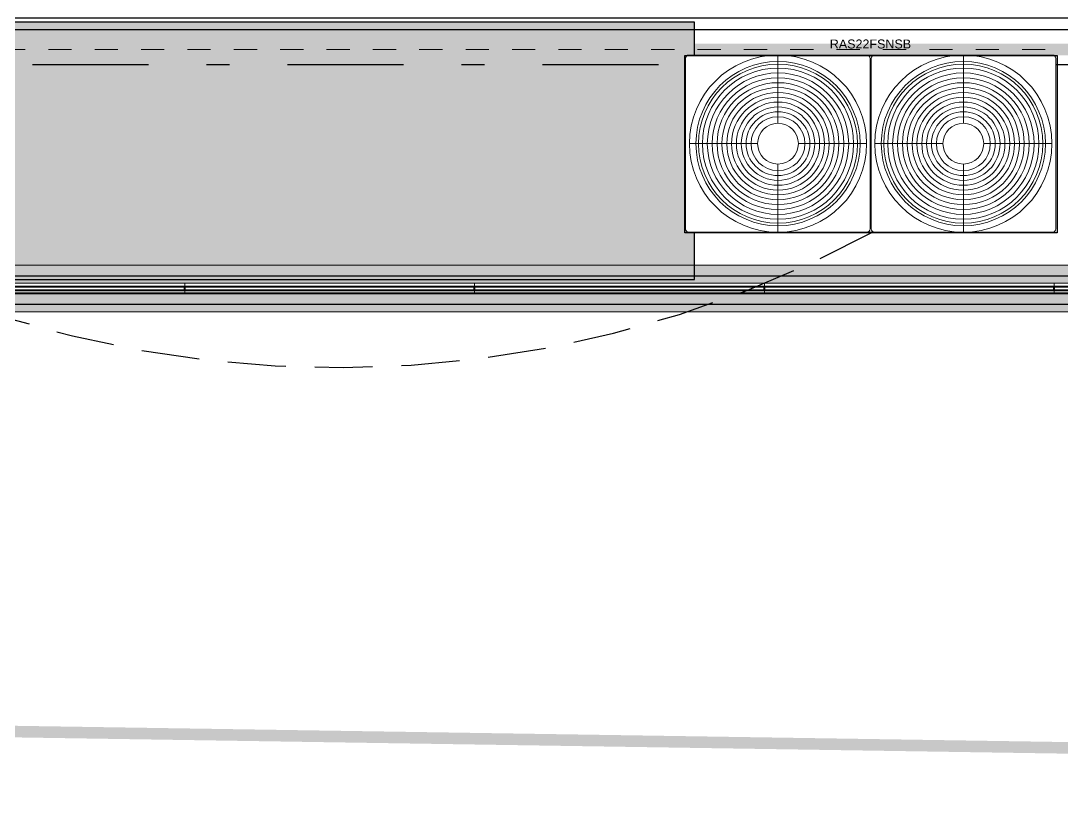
# Model space of a CAD drawing. Extents: x -14.2 to 52.3, y 3.7 to 90.9.
# Drawn here: x 24.349 to 28.841, y 3.662 to 7.078 of the extents above; entities that cross this region are included whole.
import ezdxf

# ---------------------------------------------------------------- set-up
doc = ezdxf.new("R2010")
doc.units = 0
doc.set_wipeout_variables(frame=1)
for name, pattern in [('limpo_PINI-PSG-PE-0102-LAZ-R00$0$DAA_Traço Ponto', [10, 5, -2.5, 0, -2.5]), ('limpo_PINI-PSG-PE-0102-LAZ-R00$0$DASHDOT', [1, 0.5, -0.25, 0, -0.25]), ('limpo_PINI-PSG-PE-0102-LAZ-R00$0$HIDDEN', [0.375, 0.25, -0.125])]:
    doc.linetypes.add(name, pattern=pattern)
for name, color, linetype in [('FOR_CONTROL', 2, 'Continuous'), ('limpo_PINI-PSG-PE-0102-LAZ-R00$0$ACAV-CONDENSADORA VRV_VRF', 5, 'Continuous'), ('limpo_PINI-PSG-PE-0102-LAZ-R00$0$AVAC-EVAPORADORAS CASSTE', 5, 'Continuous'), ('limpo_PINI-PSG-PE-0102-LAZ-R00$0$PA_EXTE_1', 1, 'Continuous'), ('limpo_PINI-PSG-PE-0102-LAZ-R00$0$PA_EXTE_3', 3, 'Continuous'), ('limpo_PINI-PSG-PE-0102-LAZ-R00$0$PA_HOLD_AR COND', 21, 'Continuous'), ('limpo_PINI-PSG-PE-0102-LAZ-R00$0$PA_LIMI_TER', 32, 'limpo_PINI-PSG-PE-0102-LAZ-R00$0$DASHDOT'), ('limpo_PINI-PSG-PE-0102-LAZ-R00$0$PA_PROJ_I', 2, 'limpo_PINI-PSG-PE-0102-LAZ-R00$0$DASHDOT'), ('limpo_PINI-PSG-PE-0102-LAZ-R00$0$PA_PROJ_S_AUX', 212, 'limpo_PINI-PSG-PE-0102-LAZ-R00$0$HIDDEN'), ('limpo_PINI-PSG-PE-0102-LAZ-R00$0$XR_ARQT', 7, 'Continuous'), ('XR_ARQT', 7, 'Continuous')]:
    doc.layers.add(name, color=color, linetype=linetype)
for name, color, linetype, lineweight in [('limpo_PINI-PSG-PE-0102-LAZ-R00$0$A-DETL', 1, 'Continuous', 5), ('limpo_PINI-PSG-PE-0102-LAZ-R00$0$A-GLAZ-CURT', 52, 'Continuous', 5), ('limpo_PINI-PSG-PE-0102-LAZ-R00$0$A-WALL', 1, 'Continuous', 5), ('limpo_PINI-PSG-PE-0102-LAZ-R00$0$S-BEAM', 12, 'Continuous', 5)]:
    doc.layers.add(name, color=color, linetype=linetype, lineweight=lineweight)
doc.layers.add('limpo_PINI-PSG-PE-0102-LAZ-R00$0$AVAC-ANOTAÇÕES', color=1, linetype='Continuous', plot=False)
doc.layers.add('PA_VEGE_AUX2', color=6, linetype='Continuous', plot=False)
doc.layers.add('PA_VEGE_FOR_MOIR', color=7, linetype='Continuous', lineweight=0, true_color=0x62714b)
doc.styles.add('limpo_PINI-PSG-PE-0102-LAZ-R00$0$Standard', font='arial.ttf')

# ---------------------------------------------------------------- blocks, each defined once
blk = doc.blocks.new('limpo_PINI-PSG-PE-0102-LAZ-R00$0$PINI-EST-PE-1101-TQR-R20_rvt-1-5PPE_008_LAZER__P_A_0_09_')
at = {"layer": 'limpo_PINI-PSG-PE-0102-LAZ-R00$0$S-BEAM'}
h = blk.add_hatch(color=50, dxfattribs=at)
h.paths.add_polyline_path([(32600.3, -18300), (32968.7, -18300), (32964.4, -18219.8), (32904.2, -18222.5), (-4552.5, -18222.5), (-4561.3, -18300), (31654.2, -18300)])
h.paths.add_polyline_path([(32600.3, -18192.5), (32904.4, -18192.5), (32904.2, -18192.5), (31654.2, -18192.5)])
h.paths.add_polyline_path([(32904.2, -18177.5), (32962, -18174.9), (32958.1, -18100), (8741.9, -18100), (8741.9, -18148.3), (-2878.1, -18148.3), (-2878.1, -18100), (-4538.5, -18100), (-4547.3, -18177.5), (32600.3, -18177.5)])
at = {"layer": 'limpo_PINI-PSG-PE-0102-LAZ-R00$0$S-BEAM', "color": 55, "lineweight": 18}
for p, q in [((32958.1, -18100), (8741.9, -18100)), ((-4561.3, -18300), (32968.7, -18300))]:
    blk.add_line(p, q, dxfattribs=at)
blk = doc.blocks.new('limpo_PINI-PSG-PE-0102-LAZ-R00$0$Parede básica _ DAA_GDC_VID_INFTY - ___-2044340-5PPE_008_LAZER__P_A_0_09_')
at = {"layer": 'limpo_PINI-PSG-PE-0102-LAZ-R00$0$A-WALL'}
for p, q in [((15404.2, -18192.5), (15404.2, -18177.5)), ((15404.2, -18177.5), (16654.2, -18177.5)), ((16654.2, -18177.5), (16654.2, -18192.5)), ((15404.2, -18222.5), (15404.2, -18207.5)), ((15404.2, -18222.5), (16654.2, -18222.5)), ((16654.2, -18207.5), (16654.2, -18222.5))]:
    blk.add_line(p, q, dxfattribs=at)
blk = doc.blocks.new('limpo_PINI-PSG-PE-0102-LAZ-R00$0$Parede básica _ DAA_GDC_VID_INFTY - ___-2044341-5PPE_008_LAZER__P_A_0_09_')
at = {"layer": 'limpo_PINI-PSG-PE-0102-LAZ-R00$0$A-WALL'}
for p, q in [((16654.2, -18192.5), (16654.2, -18177.5)), ((16654.2, -18177.5), (17904.2, -18177.5)), ((17904.2, -18177.5), (17904.2, -18192.5)), ((16654.2, -18222.5), (16654.2, -18207.5)), ((16654.2, -18222.5), (17904.2, -18222.5)), ((17904.2, -18207.5), (17904.2, -18222.5))]:
    blk.add_line(p, q, dxfattribs=at)
blk = doc.blocks.new('limpo_PINI-PSG-PE-0102-LAZ-R00$0$Parede básica _ DAA_GDC_VID_INFTY - ___-2044342-5PPE_008_LAZER__P_A_0_09_')
at = {"layer": 'limpo_PINI-PSG-PE-0102-LAZ-R00$0$A-WALL'}
for p, q in [((17904.2, -18192.5), (17904.2, -18177.5)), ((17904.2, -18177.5), (19154.2, -18177.5)), ((19154.2, -18177.5), (19154.2, -18192.5)), ((17904.2, -18222.5), (17904.2, -18207.5)), ((17904.2, -18222.5), (19154.2, -18222.5)), ((19154.2, -18207.5), (19154.2, -18222.5))]:
    blk.add_line(p, q, dxfattribs=at)
blk = doc.blocks.new('limpo_PINI-PSG-PE-0102-LAZ-R00$0$Parede básica _ DAA_GDC_VID_INFTY - ___-2044343-5PPE_008_LAZER__P_A_0_09_')
at = {"layer": 'limpo_PINI-PSG-PE-0102-LAZ-R00$0$A-WALL'}
for p, q in [((19154.2, -18192.5), (19154.2, -18177.5)), ((19154.2, -18177.5), (20404.2, -18177.5)), ((20404.2, -18177.5), (20404.2, -18192.5)), ((19154.2, -18222.5), (19154.2, -18207.5)), ((19154.2, -18222.5), (20404.2, -18222.5)), ((20404.2, -18207.5), (20404.2, -18222.5))]:
    blk.add_line(p, q, dxfattribs=at)
blk = doc.blocks.new('limpo_PINI-PSG-PE-0102-LAZ-R00$0$Parede básica _ DAA_GDC_VID_INFTY - ___-2044344-5PPE_008_LAZER__P_A_0_09_')
at = {"layer": 'limpo_PINI-PSG-PE-0102-LAZ-R00$0$A-WALL'}
for p, q in [((20404.2, -18192.5), (20404.2, -18177.5)), ((20404.2, -18177.5), (21654.2, -18177.5)), ((21654.2, -18177.5), (21654.2, -18192.5)), ((20404.2, -18222.5), (20404.2, -18207.5)), ((20404.2, -18222.5), (21654.2, -18222.5)), ((21654.2, -18207.5), (21654.2, -18222.5))]:
    blk.add_line(p, q, dxfattribs=at)
blk = doc.blocks.new('limpo_PINI-PSG-PE-0102-LAZ-R00$0$A$C745163c0')
at = {"layer": 'limpo_PINI-PSG-PE-0102-LAZ-R00$0$A-DETL', "color": 1, "linetype": 'limpo_PINI-PSG-PE-0102-LAZ-R00$0$DAA_Traço Ponto'}
blk.add_line((8785.5, -14655), (26013.6, -14655), dxfattribs=at)
at = {"layer": 'limpo_PINI-PSG-PE-0102-LAZ-R00$0$A-WALL', "color": 170, "lineweight": 40}
for p, q in [((13474.2, -15677.5), (3474.2, -15677.5)), ((9724.2, -15692.5), (19724.2, -15692.5)), ((10974.2, -15692.5), (10974.2, -15677.5)), ((12224.2, -15692.5), (12224.2, -15677.5)), ((13474.2, -15692.5), (13474.2, -15677.5)), ((25974.2, -15677.5), (13474.2, -15677.5)), ((14724.2, -15692.5), (14724.2, -15677.5))]:
    blk.add_line(p, q, dxfattribs=at)
at = {"lineweight": 5}
blk.add_blockref('limpo_PINI-PSG-PE-0102-LAZ-R00$0$PINI-EST-PE-1101-TQR-R20_rvt-1-5PPE_008_LAZER__P_A_0_09_', (-5680, 2515), dxfattribs=at)
at = {"layer": 'limpo_PINI-PSG-PE-0102-LAZ-R00$0$A-GLAZ-CURT'}
for name in ['limpo_PINI-PSG-PE-0102-LAZ-R00$0$Parede básica _ DAA_GDC_VID_INFTY - ___-2044340-5PPE_008_LAZER__P_A_0_09_', 'limpo_PINI-PSG-PE-0102-LAZ-R00$0$Parede básica _ DAA_GDC_VID_INFTY - ___-2044341-5PPE_008_LAZER__P_A_0_09_', 'limpo_PINI-PSG-PE-0102-LAZ-R00$0$Parede básica _ DAA_GDC_VID_INFTY - ___-2044342-5PPE_008_LAZER__P_A_0_09_', 'limpo_PINI-PSG-PE-0102-LAZ-R00$0$Parede básica _ DAA_GDC_VID_INFTY - ___-2044343-5PPE_008_LAZER__P_A_0_09_', 'limpo_PINI-PSG-PE-0102-LAZ-R00$0$Parede básica _ DAA_GDC_VID_INFTY - ___-2044344-5PPE_008_LAZER__P_A_0_09_']:
    blk.add_blockref(name, (-5680, 2515), dxfattribs=at)
blk = doc.blocks.new('limpo_PINI-PSG-PE-0102-LAZ-R00$0$RAS22FSNSB')
at = {"layer": 'limpo_PINI-PSG-PE-0102-LAZ-R00$0$AVAC-ANOTAÇÕES', "style": 'limpo_PINI-PSG-PE-0102-LAZ-R00$0$Standard'}
blk.add_text('RAS22FSNSB', height=0.03862, dxfattribs=at).set_placement((-0.1764, 0.4087))
blk.add_wipeout([(0.784, -0.3838), (-0.784, -0.3838), (-0.7884, -0.3832), (-0.7924, -0.3813), (-0.7959, -0.378), (-0.7979, -0.3744), (-0.7989, -0.3706), (-0.799, -0.3688), (-0.799, 0.3653), (-0.7984, 0.3696), (-0.7965, 0.3736), (-0.7946, 0.3759), (-0.7901, 0.379), (-0.784, 0.3803), (0.784, 0.3803), (0.7887, 0.3796), (0.7931, 0.3772), (0.7954, 0.3751), (0.7969, 0.373), (0.7985, 0.3694), (0.799, 0.3653), (0.799, -0.3688), (0.7987, -0.3717), (0.7979, -0.3745), (0.7963, -0.3774), (0.7941, -0.38), (0.7901, -0.3826), (0.7883, -0.3832)]).dxf.layer = 'limpo_PINI-PSG-PE-0102-LAZ-R00$0$ACAV-CONDENSADORA VRV_VRF'
at = {"layer": 'limpo_PINI-PSG-PE-0102-LAZ-R00$0$ACAV-CONDENSADORA VRV_VRF', "linetype": 'Continuous', "lineweight": 15}
for p, q in [((-0.799, 0.3653), (-0.799, -0.3688)), ((0.784, 0.3803), (-0.784, 0.3803)), ((-0.0026, 0.3653), (-0.0026, -0.3688)), ((0.0025, 0.3653), (0.0025, -0.3688)), ((0.799, 0.3653), (0.799, -0.3688)), ((0.784, -0.3838), (-0.784, -0.3838))]:
    blk.add_line(p, q, dxfattribs=at)
at = {"layer": 'limpo_PINI-PSG-PE-0102-LAZ-R00$0$ACAV-CONDENSADORA VRV_VRF', "color": 1, "linetype": 'Continuous', "lineweight": 15}
for p, q in [((-0.3998, 0.0862), (-0.3998, 0.3803)), ((-0.3998, 0.0862), (-0.3998, 0.3803)), ((0.3997, 0.0862), (0.3997, 0.3803)), ((0.3997, 0.0862), (0.3997, 0.3803)), ((-0.7818, -0.0017), (-0.4877, -0.0017)), ((-0.3119, -0.0017), (-0.0178, -0.0017)), ((0.3118, -0.0017), (0.0177, -0.0017)), ((0.7817, -0.0017), (0.4876, -0.0017)), ((-0.3998, -0.3837), (-0.3998, -0.0896)), ((0.3997, -0.3837), (0.3997, -0.0896))]:
    blk.add_line(p, q, dxfattribs=at)
for points in [[(-0.0178, -0.0017, 1), (-0.7818, -0.0017, 1)], [(0.0177, -0.0017, -1), (0.7817, -0.0017, -1)], [(-0.0457, -0.0017, 1), (-0.7538, -0.0017, 1)], [(0.0456, -0.0017, -1), (0.7537, -0.0017, -1)]]:
    blk.add_lwpolyline(points, format="xyb", close=True, dxfattribs=at)
for centre, radius in [((-0.3998, -0.0018), 0.343), ((-0.3998, -0.0018), 0.3259), ((0.3997, -0.0018), 0.343), ((0.3997, -0.0018), 0.3259), ((-0.3998, -0.0018), 0.3049), ((-0.3998, -0.0018), 0.284), ((0.3997, -0.0018), 0.3049), ((0.3997, -0.0018), 0.284), ((-0.3998, -0.0017), 0.2629), ((-0.3998, -0.0018), 0.242), ((0.3997, -0.0017), 0.2629), ((0.3997, -0.0018), 0.242), ((-0.3998, -0.0018), 0.2209), ((-0.3998, -0.0018), 0.2003), ((0.3997, -0.0018), 0.2209), ((0.3997, -0.0018), 0.2003), ((-0.3998, -0.0017), 0.1793), ((-0.3998, -0.0017), 0.1583), ((-0.3998, -0.0018), 0.1374), ((0.3997, -0.0017), 0.1793), ((0.3997, -0.0017), 0.1583), ((0.3997, -0.0018), 0.1374), ((-0.3998, -0.0017), 0.1161), ((0.3997, -0.0017), 0.1161), ((-0.3998, -0.0017), 0.0879), ((0.3997, -0.0017), 0.0879)]:
    blk.add_circle(centre, radius, dxfattribs=at)
at = {"layer": 'limpo_PINI-PSG-PE-0102-LAZ-R00$0$ACAV-CONDENSADORA VRV_VRF', "linetype": 'Continuous', "lineweight": 15}
for centre, start, end in [((-0.784, 0.3653), 90, 180), ((-0.0176, 0.3653), 0, 90), ((0.0175, 0.3653), 90, 180), ((0.784, 0.3653), 0, 90), ((-0.784, -0.3688), 180, 270), ((-0.0176, -0.3688), 270, 0), ((0.0175, -0.3688), 180, 270), ((0.784, -0.3688), 270, 0)]:
    blk.add_arc(centre, 0.015, start, end, dxfattribs=at)
blk = doc.blocks.new('*U481')
at = {"layer": 'limpo_PINI-PSG-PE-0102-LAZ-R00$0$AVAC-EVAPORADORAS CASSTE'}
blk.add_blockref('limpo_PINI-PSG-PE-0102-LAZ-R00$0$RAS22FSNSB', (0, 0.0018), dxfattribs=at)
blk = doc.blocks.new('limpo_PINI-PSG-PE-0102-LAZ-R00$0$A$C37552477')
at = {"layer": 'limpo_PINI-PSG-PE-0102-LAZ-R00$0$AVAC-EVAPORADORAS CASSTE'}
blk.add_blockref('*U481', (15.9324, -15.0606), dxfattribs=at)
blk = doc.blocks.new('limpo_PINI-PSG-PE-0102-LAZ-R00')
at = {"layer": 'limpo_PINI-PSG-PE-0102-LAZ-R00$0$XR_ARQT', "xscale": 0.001000000000038553, "yscale": 0.001000000000038553, "zscale": 0.001000000000038553}
blk.add_blockref('limpo_PINI-PSG-PE-0102-LAZ-R00$0$A$C745163c0', (14.124, 21.592), dxfattribs=at)
at = {"layer": 'limpo_PINI-PSG-PE-0102-LAZ-R00$0$PA_EXTE_1'}
for points in [[(-6.7966, 42.7351), (46.7943, 42.7351, -0.456882), (47.7939, 41.5807), (42.795, 6.9729, -0.372795), (41.4836, 5.8373), (17.2608, 5.8373)], [(-6.7966, 42.6851), (46.7943, 42.6851, -0.456882), (47.7444, 41.5878), (42.7455, 6.98, -0.372795), (41.4836, 5.8873), (17.2608, 5.8873)]]:
    blk.add_lwpolyline(points, format="xyb", dxfattribs=at)
at = {"layer": 'limpo_PINI-PSG-PE-0102-LAZ-R00$0$PA_EXTE_3'}
blk.add_lwpolyline([(42.6713, 6.9908), (47.5777, 40.9584), (47.6691, 41.6297, 0.389373), (46.988, 42.5886), (44.4259, 24.8518), (44.2284, 24.8841), (42.3783, 14.1273), (42.5265, 14.1233), (41.6816, 8.274, -0.372795), (40.1376, 6.937), (32.6429, 7.072), (16.4228, 7.072), (16.4228, 5.9623), (41.4808, 5.9623, 0.373473)], format="xyb", close=True, dxfattribs=at)
blk.add_lwpolyline([(42.5265, 14.1233), (42.5768, 14.1219), (41.7311, 8.2669, -0.372875), (40.1371, 6.887), (32.6425, 7.022), (16.4228, 7.022)], format="xyb", dxfattribs=at)
at = {"layer": 'limpo_PINI-PSG-PE-0102-LAZ-R00$0$PA_LIMI_TER', "const_width": 0.05, "flags": 128}
blk.add_lwpolyline([(0.497, 4.3656), (45.4757, 3.6703), (49.0775, 28.9574), (49.7292, 28.8892), (52.343, 53.3573), (-10.2567, 53.1342), (-13.3808, 28.5112), (2.9231, 25.6622)], close=True, dxfattribs=at)
at = {"layer": 'limpo_PINI-PSG-PE-0102-LAZ-R00$0$PA_PROJ_I'}
blk.add_lwpolyline([(42.5281, 14.1232), (42.7277, 14.1178), (41.8795, 8.2454, -0.373095), (40.1357, 6.737), (32.6411, 6.872), (16.4228, 6.872)], format="xyb", dxfattribs=at)
at = {"layer": 'limpo_PINI-PSG-PE-0102-LAZ-R00$0$PA_PROJ_S_AUX'}
blk.add_lwpolyline([(13.4339, 14.5672, 0.05, 0.05, 0), (21.6408, 14.562, 0.05, 0.05, -0.549162), (23.414, 11.7696, 0.05, 0.05, 0), (21.8955, 8.5327, 0.05, 0.05, 0.549369), (22.9095, 6.937, 0.05, 0.05, 0), (40.1376, 6.937, 0.05, 0.05, 0.372795), (41.6816, 8.274, 0.05, 0.05, 0), (43.4609, 19.7869, 0.05, 0.05, 0), (45.7356, 25.1364, 0.05, 0.05, 0.034181), (46.3603, 27.2114, 0.05, 0.05, 0.368315), (45.1626, 29.4847, 0.05, 0.05, 0.076494), (21.8264, 33.4515, 0.05, 0.05, 0.105248), (19.4187, 32.939, 0.05, 0.05, 0), (10.8328, 28.7025, 0.05, 0.05, 0.246748), (10.329, 27.7438, 0.05, 0.05, 0), (10.329, 27.565, 0, 0, 0)], format="xyseb", dxfattribs=at)
at = {"layer": 'limpo_PINI-PSG-PE-0102-LAZ-R00$0$PA_EXTE_1'}
blk.add_blockref('limpo_PINI-PSG-PE-0102-LAZ-R00$0$A$C37552477', (12.124, 21.592), dxfattribs=at)
blk.add_lwpolyline([(27.2546, 6.9122), (28.8614, 6.9122), (28.8614, 6.1463), (27.2546, 6.1463)], close=True, dxfattribs=at)
at = {"layer": 'limpo_PINI-PSG-PE-0102-LAZ-R00$0$PA_HOLD_AR COND'}
blk.add_lwpolyline([(27.2546, 6.9122), (28.8614, 6.9122), (28.8614, 6.1463), (27.2546, 6.1463)], close=True, dxfattribs=at)
at = {"layer": 'limpo_PINI-PSG-PE-0102-LAZ-R00$0$PA_HOLD_AR COND', "linetype": 'limpo_PINI-PSG-PE-0102-LAZ-R00$0$HIDDEN'}
blk.add_lwpolyline([(23.4989, 6.1238, 0.249757), (28.058, 6.1463)], format="xyb", dxfattribs=at)

msp = doc.modelspace()

# ---------------------------------------------------------------- hatches: boundary and pattern name
at = {"layer": 'PA_VEGE_FOR_MOIR'}
h = msp.add_hatch(color=256, dxfattribs=at)
h.dxf.hatch_style = 1
h.paths.add_polyline_path([(27.2546, 7.072), (22.1619, 7.072), (22.1619, 5.9623), (27.2546, 5.9623)])

# ---------------------------------------------------------------- linework, layer by layer
at = {"layer": 'FOR_CONTROL'}
msp.add_lwpolyline([(27.2546, 7.072), (22.1619, 7.072), (22.1619, 5.9623), (27.2546, 5.9623)], close=True, dxfattribs=at)
msp.add_lwpolyline([(27.2546, 7.072), (22.1619, 7.072), (22.1619, 5.9623), (27.2546, 5.9623)], close=True, dxfattribs=at)
at = {"layer": 'PA_VEGE_AUX2'}
msp.add_lwpolyline([(27.2546, 5.9623), (27.2546, 7.072)], dxfattribs=at)

# ---------------------------------------------------------------- next in the draw order: block references
at = {"layer": 'XR_ARQT'}
msp.add_blockref('limpo_PINI-PSG-PE-0102-LAZ-R00', (-0.0418, 0.017), dxfattribs=at)

doc.saveas('drawing.dxf')
